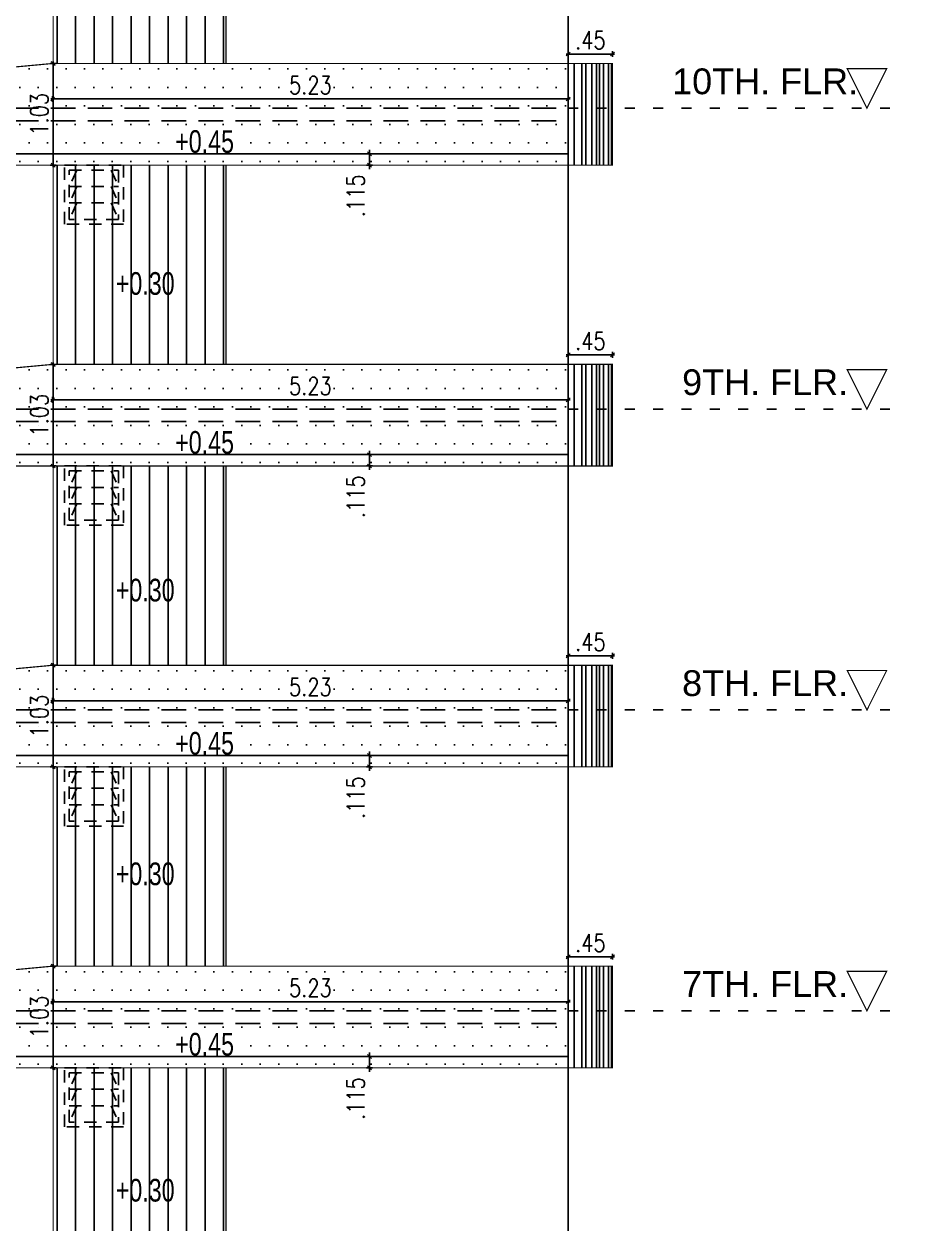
# Model space of a CAD drawing. Header units: inches. Extents: x 14235 to 14499, y 0 to 2549.
# Drawn here: x 14401.8 to 14410.71, y 2434.5 to 2446.66 of the extents above; entities that cross this region are included whole.
import ezdxf
from ezdxf.enums import TextEntityAlignment as Align

# ---------------------------------------------------------------- set-up
doc = ezdxf.new("R2010")
doc.units = ezdxf.units.IN
doc.header["$LTSCALE"] = 0.25
doc.header["$MEASUREMENT"] = 0
doc.header["$PDMODE"] = 35
doc.linetypes.add('DASHEDX2', pattern=[1.5, 1, -0.5])
doc.linetypes.add('DOTX2', pattern=[0.5, 0, -0.5])
for name, color, linetype in [('edges', 1, 'Continuous'), ('ELE.PROJ.', 1, 'Continuous'), ('hatch', 251, 'Continuous'), ('proj-internal', 1, 'DASHEDX2'), ('text-large', 7, 'Continuous'), ('wall', 7, 'Continuous'), ('WORK TEX', 6, 'Continuous'), ('WORKING DIM', 7, 'Continuous')]:
    doc.layers.add(name, color=color, linetype=linetype)
doc.styles.add('ARL', font='swisscl_0.ttf')
doc.styles.add('romans', font='romans.shx', dxfattribs={"width": 0.8})
doc.styles.add('SansSerif', font='sanss__.ttf', dxfattribs={"width": 0.8})
doc.dimstyles.new('121', dxfattribs={"dimscale": 0.1, "dimtxt": 1.8, "dimasz": 0.2, "dimexe": 0.03125, "dimexo": 0.25, "dimgap": 0.5, "dimtad": 1, "dimzin": 4, "dimdsep": 46, "dimtxsty": 'romans', "dimblk1": 'MINITICK', "dimblk2": 'MINITICK', "dimsah": 1, "dimcen": 1, "dimse1": 1, "dimse2": 1, "dimclrd": 252, "dimclre": 256, "dimclrt": 7, "dimadec": 3, "dimazin": 0, "dimtfac": 0.8, "dimtix": 1, "dimtmove": 2, "dimatfit": 3, "dimfxl": 0, "dimtolj": 1, "dimtzin": 3, "dimarcsym": 0})

# ---------------------------------------------------------------- blocks, each defined once
blk = doc.blocks.new('MINITICK')
at = {"color": 7}
for p, q in [((1, 1), (-1, -1)), ((-1, 0), (1, 0)), ((0, -1.5), (0, 1.5))]:
    blk.add_line(p, q, dxfattribs=at)
blk = doc.blocks.new('*D1337')
at = {"layer": 'Defpoints', "color": 0, "transparency": 16777216}
for p in [(14402.09, 2437.106), (14407.316, 2437.106), (14402.09, 2436.746)]:
    blk.add_point(p, dxfattribs=at)
at = {"layer": 'WORKING DIM', "color": 252, "lineweight": -2, "transparency": 16777216}
blk.add_line((14407.296, 2436.746), (14402.11, 2436.746), dxfattribs=at)
at = {"layer": 'WORKING DIM', "color": 252, "lineweight": -2, "transparency": 16777216, "xscale": 0.02, "yscale": 0.02, "zscale": 0.02, "rotation": 180}
blk.add_blockref('MINITICK', (14402.09, 2436.746), dxfattribs=at)
at = {"layer": 'WORKING DIM', "color": 252, "lineweight": -2, "transparency": 16777216, "xscale": 0.02, "yscale": 0.02, "zscale": 0.02}
blk.add_blockref('MINITICK', (14407.316, 2436.746), dxfattribs=at)
at = {"layer": 'WORKING DIM', "color": 7, "transparency": 16777216, "insert": (14404.703, 2436.886), "char_height": 0.18, "attachment_point": 5, "style": 'romans'}
blk.add_mtext('\\A1;5.23', dxfattribs=at)
blk = doc.blocks.new('*D1338')
at = {"layer": 'Defpoints', "color": 0, "transparency": 16777216}
for p in [(14402.095, 2437.106), (14402.095, 2436.076), (14402.095, 2436.076)]:
    blk.add_point(p, dxfattribs=at)
at = {"layer": 'WORKING DIM', "color": 252, "lineweight": -2, "transparency": 16777216}
blk.add_line((14402.095, 2437.086), (14402.095, 2436.096), dxfattribs=at)
at = {"layer": 'WORKING DIM', "color": 252, "lineweight": -2, "transparency": 16777216, "xscale": 0.02, "yscale": 0.02, "zscale": 0.02}
for p, rotation in [((14402.095, 2437.106), 90), ((14402.095, 2436.076), 270)]:
    blk.add_blockref('MINITICK', p, dxfattribs=dict(at, rotation=rotation))
at = {"layer": 'WORKING DIM', "color": 7, "transparency": 16777216, "insert": (14401.955, 2436.591), "char_height": 0.18, "attachment_point": 5, "rotation": 90, "style": 'romans'}
blk.add_mtext('\\A1;1.03', dxfattribs=at)
blk = doc.blocks.new('*D1339')
at = {"layer": 'Defpoints', "color": 0, "transparency": 16777216}
for p in [(14407.316, 2437.202), (14407.316, 2437.106), (14407.766, 2437.106)]:
    blk.add_point(p, dxfattribs=at)
at = {"layer": 'WORKING DIM', "color": 252, "lineweight": -2, "transparency": 16777216}
blk.add_line((14407.746, 2437.202), (14407.336, 2437.202), dxfattribs=at)
at = {"layer": 'WORKING DIM', "color": 252, "lineweight": -2, "transparency": 16777216, "xscale": 0.02, "yscale": 0.02, "zscale": 0.02, "rotation": 180}
blk.add_blockref('MINITICK', (14407.316, 2437.202), dxfattribs=at)
at = {"layer": 'WORKING DIM', "color": 252, "lineweight": -2, "transparency": 16777216, "xscale": 0.02, "yscale": 0.02, "zscale": 0.02}
blk.add_blockref('MINITICK', (14407.766, 2437.202), dxfattribs=at)
at = {"layer": 'WORKING DIM', "color": 7, "transparency": 16777216, "insert": (14407.541, 2437.342), "char_height": 0.18, "attachment_point": 5, "style": 'romans'}
blk.add_mtext('\\A1;.45', dxfattribs=at)
blk = doc.blocks.new('*D1349')
at = {"layer": 'Defpoints', "color": 0, "transparency": 16777216}
for p in [(14402.09, 2440.156), (14407.316, 2440.156), (14402.09, 2439.796)]:
    blk.add_point(p, dxfattribs=at)
at = {"layer": 'WORKING DIM', "color": 252, "lineweight": -2, "transparency": 16777216}
blk.add_line((14407.296, 2439.796), (14402.11, 2439.796), dxfattribs=at)
at = {"layer": 'WORKING DIM', "color": 252, "lineweight": -2, "transparency": 16777216, "xscale": 0.02, "yscale": 0.02, "zscale": 0.02, "rotation": 180}
blk.add_blockref('MINITICK', (14402.09, 2439.796), dxfattribs=at)
at = {"layer": 'WORKING DIM', "color": 252, "lineweight": -2, "transparency": 16777216, "xscale": 0.02, "yscale": 0.02, "zscale": 0.02}
blk.add_blockref('MINITICK', (14407.316, 2439.796), dxfattribs=at)
at = {"layer": 'WORKING DIM', "color": 7, "transparency": 16777216, "insert": (14404.703, 2439.936), "char_height": 0.18, "attachment_point": 5, "style": 'romans'}
blk.add_mtext('\\A1;5.23', dxfattribs=at)
blk = doc.blocks.new('*D1350')
at = {"layer": 'Defpoints', "color": 0, "transparency": 16777216}
for p in [(14402.095, 2440.156), (14402.095, 2439.126), (14402.095, 2439.126)]:
    blk.add_point(p, dxfattribs=at)
at = {"layer": 'WORKING DIM', "color": 252, "lineweight": -2, "transparency": 16777216}
blk.add_line((14402.095, 2440.136), (14402.095, 2439.146), dxfattribs=at)
at = {"layer": 'WORKING DIM', "color": 252, "lineweight": -2, "transparency": 16777216, "xscale": 0.02, "yscale": 0.02, "zscale": 0.02}
for p, rotation in [((14402.095, 2440.156), 90), ((14402.095, 2439.126), 270)]:
    blk.add_blockref('MINITICK', p, dxfattribs=dict(at, rotation=rotation))
at = {"layer": 'WORKING DIM', "color": 7, "transparency": 16777216, "insert": (14401.955, 2439.641), "char_height": 0.18, "attachment_point": 5, "rotation": 90, "style": 'romans'}
blk.add_mtext('\\A1;1.03', dxfattribs=at)
blk = doc.blocks.new('*D1351')
at = {"layer": 'Defpoints', "color": 0, "transparency": 16777216}
for p in [(14407.316, 2440.252), (14407.316, 2440.156), (14407.766, 2440.156)]:
    blk.add_point(p, dxfattribs=at)
at = {"layer": 'WORKING DIM', "color": 252, "lineweight": -2, "transparency": 16777216}
blk.add_line((14407.746, 2440.252), (14407.336, 2440.252), dxfattribs=at)
at = {"layer": 'WORKING DIM', "color": 252, "lineweight": -2, "transparency": 16777216, "xscale": 0.02, "yscale": 0.02, "zscale": 0.02, "rotation": 180}
blk.add_blockref('MINITICK', (14407.316, 2440.252), dxfattribs=at)
at = {"layer": 'WORKING DIM', "color": 252, "lineweight": -2, "transparency": 16777216, "xscale": 0.02, "yscale": 0.02, "zscale": 0.02}
blk.add_blockref('MINITICK', (14407.766, 2440.252), dxfattribs=at)
at = {"layer": 'WORKING DIM', "color": 7, "transparency": 16777216, "insert": (14407.541, 2440.392), "char_height": 0.18, "attachment_point": 5, "style": 'romans'}
blk.add_mtext('\\A1;.45', dxfattribs=at)
blk = doc.blocks.new('*D1361')
at = {"layer": 'Defpoints', "color": 0, "transparency": 16777216}
for p in [(14402.09, 2443.206), (14407.316, 2443.206), (14402.09, 2442.846)]:
    blk.add_point(p, dxfattribs=at)
at = {"layer": 'WORKING DIM', "color": 252, "lineweight": -2, "transparency": 16777216}
blk.add_line((14407.296, 2442.846), (14402.11, 2442.846), dxfattribs=at)
at = {"layer": 'WORKING DIM', "color": 252, "lineweight": -2, "transparency": 16777216, "xscale": 0.02, "yscale": 0.02, "zscale": 0.02, "rotation": 180}
blk.add_blockref('MINITICK', (14402.09, 2442.846), dxfattribs=at)
at = {"layer": 'WORKING DIM', "color": 252, "lineweight": -2, "transparency": 16777216, "xscale": 0.02, "yscale": 0.02, "zscale": 0.02}
blk.add_blockref('MINITICK', (14407.316, 2442.846), dxfattribs=at)
at = {"layer": 'WORKING DIM', "color": 7, "transparency": 16777216, "insert": (14404.703, 2442.986), "char_height": 0.18, "attachment_point": 5, "style": 'romans'}
blk.add_mtext('\\A1;5.23', dxfattribs=at)
blk = doc.blocks.new('*D1362')
at = {"layer": 'Defpoints', "color": 0, "transparency": 16777216}
for p in [(14402.095, 2443.206), (14402.095, 2442.176), (14402.095, 2442.176)]:
    blk.add_point(p, dxfattribs=at)
at = {"layer": 'WORKING DIM', "color": 252, "lineweight": -2, "transparency": 16777216}
blk.add_line((14402.095, 2443.186), (14402.095, 2442.196), dxfattribs=at)
at = {"layer": 'WORKING DIM', "color": 252, "lineweight": -2, "transparency": 16777216, "xscale": 0.02, "yscale": 0.02, "zscale": 0.02}
for p, rotation in [((14402.095, 2443.206), 90), ((14402.095, 2442.176), 270)]:
    blk.add_blockref('MINITICK', p, dxfattribs=dict(at, rotation=rotation))
at = {"layer": 'WORKING DIM', "color": 7, "transparency": 16777216, "insert": (14401.955, 2442.691), "char_height": 0.18, "attachment_point": 5, "rotation": 90, "style": 'romans'}
blk.add_mtext('\\A1;1.03', dxfattribs=at)
blk = doc.blocks.new('*D1363')
at = {"layer": 'Defpoints', "color": 0, "transparency": 16777216}
for p in [(14407.316, 2443.302), (14407.316, 2443.206), (14407.766, 2443.206)]:
    blk.add_point(p, dxfattribs=at)
at = {"layer": 'WORKING DIM', "color": 252, "lineweight": -2, "transparency": 16777216}
blk.add_line((14407.746, 2443.302), (14407.336, 2443.302), dxfattribs=at)
at = {"layer": 'WORKING DIM', "color": 252, "lineweight": -2, "transparency": 16777216, "xscale": 0.02, "yscale": 0.02, "zscale": 0.02, "rotation": 180}
blk.add_blockref('MINITICK', (14407.316, 2443.302), dxfattribs=at)
at = {"layer": 'WORKING DIM', "color": 252, "lineweight": -2, "transparency": 16777216, "xscale": 0.02, "yscale": 0.02, "zscale": 0.02}
blk.add_blockref('MINITICK', (14407.766, 2443.302), dxfattribs=at)
at = {"layer": 'WORKING DIM', "color": 7, "transparency": 16777216, "insert": (14407.541, 2443.442), "char_height": 0.18, "attachment_point": 5, "style": 'romans'}
blk.add_mtext('\\A1;.45', dxfattribs=at)
blk = doc.blocks.new('*D1373')
at = {"layer": 'Defpoints', "color": 0, "transparency": 16777216}
for p in [(14402.09, 2446.256), (14407.316, 2446.256), (14402.09, 2445.896)]:
    blk.add_point(p, dxfattribs=at)
at = {"layer": 'WORKING DIM', "color": 252, "lineweight": -2, "transparency": 16777216}
blk.add_line((14407.296, 2445.896), (14402.11, 2445.896), dxfattribs=at)
at = {"layer": 'WORKING DIM', "color": 252, "lineweight": -2, "transparency": 16777216, "xscale": 0.02, "yscale": 0.02, "zscale": 0.02, "rotation": 180}
blk.add_blockref('MINITICK', (14402.09, 2445.896), dxfattribs=at)
at = {"layer": 'WORKING DIM', "color": 252, "lineweight": -2, "transparency": 16777216, "xscale": 0.02, "yscale": 0.02, "zscale": 0.02}
blk.add_blockref('MINITICK', (14407.316, 2445.896), dxfattribs=at)
at = {"layer": 'WORKING DIM', "color": 7, "transparency": 16777216, "insert": (14404.703, 2446.036), "char_height": 0.18, "attachment_point": 5, "style": 'romans'}
blk.add_mtext('\\A1;5.23', dxfattribs=at)
blk = doc.blocks.new('*D1374')
at = {"layer": 'Defpoints', "color": 0, "transparency": 16777216}
for p in [(14402.095, 2446.256), (14402.095, 2445.226), (14402.095, 2445.226)]:
    blk.add_point(p, dxfattribs=at)
at = {"layer": 'WORKING DIM', "color": 252, "lineweight": -2, "transparency": 16777216}
blk.add_line((14402.095, 2446.236), (14402.095, 2445.246), dxfattribs=at)
at = {"layer": 'WORKING DIM', "color": 252, "lineweight": -2, "transparency": 16777216, "xscale": 0.02, "yscale": 0.02, "zscale": 0.02}
for p, rotation in [((14402.095, 2446.256), 90), ((14402.095, 2445.226), 270)]:
    blk.add_blockref('MINITICK', p, dxfattribs=dict(at, rotation=rotation))
at = {"layer": 'WORKING DIM', "color": 7, "transparency": 16777216, "insert": (14401.955, 2445.741), "char_height": 0.18, "attachment_point": 5, "rotation": 90, "style": 'romans'}
blk.add_mtext('\\A1;1.03', dxfattribs=at)
blk = doc.blocks.new('*D1375')
at = {"layer": 'Defpoints', "color": 0, "transparency": 16777216}
for p in [(14407.316, 2446.352), (14407.316, 2446.256), (14407.766, 2446.256)]:
    blk.add_point(p, dxfattribs=at)
at = {"layer": 'WORKING DIM', "color": 252, "lineweight": -2, "transparency": 16777216}
blk.add_line((14407.746, 2446.352), (14407.336, 2446.352), dxfattribs=at)
at = {"layer": 'WORKING DIM', "color": 252, "lineweight": -2, "transparency": 16777216, "xscale": 0.02, "yscale": 0.02, "zscale": 0.02, "rotation": 180}
blk.add_blockref('MINITICK', (14407.316, 2446.352), dxfattribs=at)
at = {"layer": 'WORKING DIM', "color": 252, "lineweight": -2, "transparency": 16777216, "xscale": 0.02, "yscale": 0.02, "zscale": 0.02}
blk.add_blockref('MINITICK', (14407.766, 2446.352), dxfattribs=at)
at = {"layer": 'WORKING DIM', "color": 7, "transparency": 16777216, "insert": (14407.541, 2446.492), "char_height": 0.18, "attachment_point": 5, "style": 'romans'}
blk.add_mtext('\\A1;.45', dxfattribs=at)
blk = doc.blocks.new('*D1540')
at = {"layer": 'Defpoints', "color": 0, "transparency": 16777216}
for p in [(14404.997, 2436.191), (14404.997, 2436.076), (14405.303, 2436.076)]:
    blk.add_point(p, dxfattribs=at)
at = {"layer": 'WORKING DIM', "color": 252, "lineweight": -2, "transparency": 16777216}
for p, q in [((14405.303, 2436.211), (14405.303, 2436.231)), ((14405.303, 2436.191), (14405.303, 2436.076)), ((14405.303, 2436.056), (14405.303, 2436.036))]:
    blk.add_line(p, q, dxfattribs=at)
at = {"layer": 'WORKING DIM', "color": 252, "lineweight": -2, "transparency": 16777216, "xscale": 0.02, "yscale": 0.02, "zscale": 0.02}
for p, rotation in [((14405.303, 2436.191), 270), ((14405.303, 2436.076), 90)]:
    blk.add_blockref('MINITICK', p, dxfattribs=dict(at, rotation=rotation))
at = {"layer": 'WORKING DIM', "color": 7, "transparency": 16777216, "insert": (14405.163, 2435.764), "char_height": 0.18, "attachment_point": 5, "rotation": 90, "style": 'romans'}
blk.add_mtext('\\A1;.115', dxfattribs=at)
blk = doc.blocks.new('*D1542')
at = {"layer": 'Defpoints', "color": 0, "transparency": 16777216}
for p in [(14404.997, 2439.241), (14404.997, 2439.126), (14405.303, 2439.126)]:
    blk.add_point(p, dxfattribs=at)
at = {"layer": 'WORKING DIM', "color": 252, "lineweight": -2, "transparency": 16777216}
for p, q in [((14405.303, 2439.261), (14405.303, 2439.281)), ((14405.303, 2439.241), (14405.303, 2439.126)), ((14405.303, 2439.106), (14405.303, 2439.086))]:
    blk.add_line(p, q, dxfattribs=at)
at = {"layer": 'WORKING DIM', "color": 252, "lineweight": -2, "transparency": 16777216, "xscale": 0.02, "yscale": 0.02, "zscale": 0.02}
for p, rotation in [((14405.303, 2439.241), 270), ((14405.303, 2439.126), 90)]:
    blk.add_blockref('MINITICK', p, dxfattribs=dict(at, rotation=rotation))
at = {"layer": 'WORKING DIM', "color": 7, "transparency": 16777216, "insert": (14405.163, 2438.814), "char_height": 0.18, "attachment_point": 5, "rotation": 90, "style": 'romans'}
blk.add_mtext('\\A1;.115', dxfattribs=at)
blk = doc.blocks.new('*D1544')
at = {"layer": 'Defpoints', "color": 0, "transparency": 16777216}
for p in [(14404.997, 2442.291), (14404.997, 2442.176), (14405.303, 2442.176)]:
    blk.add_point(p, dxfattribs=at)
at = {"layer": 'WORKING DIM', "color": 252, "lineweight": -2, "transparency": 16777216}
for p, q in [((14405.303, 2442.311), (14405.303, 2442.331)), ((14405.303, 2442.291), (14405.303, 2442.176)), ((14405.303, 2442.156), (14405.303, 2442.136))]:
    blk.add_line(p, q, dxfattribs=at)
at = {"layer": 'WORKING DIM', "color": 252, "lineweight": -2, "transparency": 16777216, "xscale": 0.02, "yscale": 0.02, "zscale": 0.02}
for p, rotation in [((14405.303, 2442.291), 270), ((14405.303, 2442.176), 90)]:
    blk.add_blockref('MINITICK', p, dxfattribs=dict(at, rotation=rotation))
at = {"layer": 'WORKING DIM', "color": 7, "transparency": 16777216, "insert": (14405.163, 2441.864), "char_height": 0.18, "attachment_point": 5, "rotation": 90, "style": 'romans'}
blk.add_mtext('\\A1;.115', dxfattribs=at)
blk = doc.blocks.new('*D1546')
at = {"layer": 'Defpoints', "color": 0, "transparency": 16777216}
for p in [(14404.997, 2445.341), (14404.997, 2445.226), (14405.303, 2445.226)]:
    blk.add_point(p, dxfattribs=at)
at = {"layer": 'WORKING DIM', "color": 252, "lineweight": -2, "transparency": 16777216}
for p, q in [((14405.303, 2445.361), (14405.303, 2445.381)), ((14405.303, 2445.341), (14405.303, 2445.226)), ((14405.303, 2445.206), (14405.303, 2445.186))]:
    blk.add_line(p, q, dxfattribs=at)
at = {"layer": 'WORKING DIM', "color": 252, "lineweight": -2, "transparency": 16777216, "xscale": 0.02, "yscale": 0.02, "zscale": 0.02}
for p, rotation in [((14405.303, 2445.341), 270), ((14405.303, 2445.226), 90)]:
    blk.add_blockref('MINITICK', p, dxfattribs=dict(at, rotation=rotation))
at = {"layer": 'WORKING DIM', "color": 7, "transparency": 16777216, "insert": (14405.163, 2444.914), "char_height": 0.18, "attachment_point": 5, "rotation": 90, "style": 'romans'}
blk.add_mtext('\\A1;.115', dxfattribs=at)

msp = doc.modelspace()

# ---------------------------------------------------------------- hatches: boundary and pattern name
at = {"layer": 'hatch'}
h = msp.add_hatch(dxfattribs=at)
h.set_pattern_fill('ANSI31', color=36, scale=1.5, angle=45)
h.set_pattern_definition([(90, (-44.1771, 27.45), (-0.1875, 3e-17), [])])
h.paths.add_polyline_path([(14403.848, 2448.276), (14402.095, 2448.276), (14402.095, 2446.256), (14403.848, 2446.256)])
at = {"layer": 'hatch', "true_color": 0xc7b399}
h = msp.add_hatch(dxfattribs=at)
h.set_pattern_fill('DOTS', color=253, scale=3)
h.set_pattern_definition([(0, (-42.02476, 27.45), (0.09375, 0.1875), [0, -0.1875])])
h.paths.add_polyline_path([(14407.316, 2446.256), (14402.09, 2446.256), (14398.97, 2445.966), (14398.97, 2445.945), (14397.667, 2445.839), (14397.667, 2445.226), (14407.316, 2445.226)])
at = {"layer": 'hatch'}
h = msp.add_hatch(dxfattribs=at)
h.set_pattern_fill('ANSI31', color=36, scale=1.5, angle=45)
h.set_pattern_definition([(90, (-44.1771, 24.4), (-0.1875, 3e-17), [])])
h.paths.add_polyline_path([(14403.848, 2445.226), (14402.095, 2445.226), (14402.095, 2443.206), (14403.848, 2443.206)])
at = {"layer": 'hatch', "true_color": 0xc7b399}
h = msp.add_hatch(dxfattribs=at)
h.set_pattern_fill('DOTS', color=253, scale=3)
h.set_pattern_definition([(0, (-42.02476, 24.4), (0.09375, 0.1875), [0, -0.1875])])
h.paths.add_polyline_path([(14407.316, 2443.206), (14402.09, 2443.206), (14398.97, 2442.916), (14398.97, 2442.895), (14397.667, 2442.789), (14397.667, 2442.176), (14407.316, 2442.176)])
at = {"layer": 'hatch'}
h = msp.add_hatch(dxfattribs=at)
h.set_pattern_fill('ANSI31', color=36, scale=1.5, angle=45)
h.set_pattern_definition([(90, (-44.1771, 21.35), (-0.1875, 3e-17), [])])
h.paths.add_polyline_path([(14403.848, 2442.176), (14402.095, 2442.176), (14402.095, 2440.156), (14403.848, 2440.156)])
at = {"layer": 'hatch', "true_color": 0xc7b399}
h = msp.add_hatch(dxfattribs=at)
h.set_pattern_fill('DOTS', color=253, scale=3)
h.set_pattern_definition([(0, (-42.02476, 21.35), (0.09375, 0.1875), [0, -0.1875])])
h.paths.add_polyline_path([(14407.316, 2440.156), (14402.09, 2440.156), (14398.97, 2439.866), (14398.97, 2439.845), (14397.667, 2439.739), (14397.667, 2439.126), (14407.316, 2439.126)])
at = {"layer": 'hatch'}
h = msp.add_hatch(dxfattribs=at)
h.set_pattern_fill('ANSI31', color=36, scale=1.5, angle=45)
h.set_pattern_definition([(90, (-44.1771, 18.3), (-0.1875, 3e-17), [])])
h.paths.add_polyline_path([(14403.848, 2439.126), (14402.095, 2439.126), (14402.095, 2437.106), (14403.848, 2437.106)])
at = {"layer": 'hatch', "true_color": 0xc7b399}
h = msp.add_hatch(dxfattribs=at)
h.set_pattern_fill('DOTS', color=253, scale=3)
h.set_pattern_definition([(0, (-42.02476, 18.3), (0.09375, 0.1875), [0, -0.1875])])
h.paths.add_polyline_path([(14407.316, 2437.106), (14402.09, 2437.106), (14398.97, 2436.816), (14398.97, 2436.795), (14397.667, 2436.689), (14397.667, 2436.076), (14407.316, 2436.076)])
at = {"layer": 'hatch'}
h = msp.add_hatch(dxfattribs=at)
h.set_pattern_fill('ANSI31', color=36, scale=1.5, angle=45)
h.set_pattern_definition([(90, (-44.1771, 15.25), (-0.1875, 3e-17), [])])
h.paths.add_polyline_path([(14403.848, 2436.076), (14402.095, 2436.076), (14402.095, 2434.056), (14403.848, 2434.056)])

# ---------------------------------------------------------------- linework, layer by layer
at = {"layer": 'edges', "const_width": 0.012}
for points in [[(14410.545, 2446.203), (14410.145, 2446.203), (14410.345, 2445.803)], [(14410.545, 2443.153), (14410.145, 2443.153), (14410.345, 2442.753)], [(14410.545, 2440.103), (14410.145, 2440.103), (14410.345, 2439.703)], [(14410.545, 2437.053), (14410.145, 2437.053), (14410.345, 2436.653)]]:
    msp.add_lwpolyline(points, close=True, dxfattribs=at)
at = {"layer": 'ELE.PROJ.', "color": 8}
for p, q in [((14407.377, 2446.256), (14407.377, 2445.226)), ((14407.455, 2446.256), (14407.455, 2445.226)), ((14407.495, 2446.256), (14407.495, 2445.226)), ((14407.556, 2446.256), (14407.556, 2445.226)), ((14407.602, 2446.256), (14407.602, 2445.226)), ((14407.635, 2446.256), (14407.635, 2445.226)), ((14407.676, 2446.256), (14407.676, 2445.226)), ((14407.725, 2446.256), (14407.725, 2445.226)), ((14407.754, 2446.256), (14407.754, 2445.226)), ((14407.377, 2443.206), (14407.377, 2442.176)), ((14407.455, 2443.206), (14407.455, 2442.176)), ((14407.495, 2443.206), (14407.495, 2442.176)), ((14407.556, 2443.206), (14407.556, 2442.176)), ((14407.602, 2443.206), (14407.602, 2442.176)), ((14407.635, 2443.206), (14407.635, 2442.176)), ((14407.676, 2443.206), (14407.676, 2442.176)), ((14407.725, 2443.206), (14407.725, 2442.176)), ((14407.754, 2443.206), (14407.754, 2442.176)), ((14407.377, 2440.156), (14407.377, 2439.126)), ((14407.455, 2440.156), (14407.455, 2439.126)), ((14407.495, 2440.156), (14407.495, 2439.126)), ((14407.556, 2440.156), (14407.556, 2439.126)), ((14407.602, 2440.156), (14407.602, 2439.126)), ((14407.635, 2440.156), (14407.635, 2439.126)), ((14407.676, 2440.156), (14407.676, 2439.126)), ((14407.725, 2440.156), (14407.725, 2439.126)), ((14407.754, 2440.156), (14407.754, 2439.126)), ((14407.377, 2437.106), (14407.377, 2436.076)), ((14407.455, 2437.106), (14407.455, 2436.076)), ((14407.495, 2437.106), (14407.495, 2436.076)), ((14407.556, 2437.106), (14407.556, 2436.076)), ((14407.602, 2437.106), (14407.602, 2436.076)), ((14407.635, 2437.106), (14407.635, 2436.076)), ((14407.676, 2437.106), (14407.676, 2436.076)), ((14407.725, 2437.106), (14407.725, 2436.076)), ((14407.754, 2437.106), (14407.754, 2436.076))]:
    msp.add_line(p, q, dxfattribs=at)
at = {"layer": 'ELE.PROJ.'}
for p, q in [((14407.316, 2445.341), (14397.217, 2445.341)), ((14407.316, 2442.291), (14397.217, 2442.291)), ((14407.316, 2439.241), (14397.217, 2439.241)), ((14407.316, 2436.191), (14397.217, 2436.191))]:
    msp.add_line(p, q, dxfattribs=at)
at = {"layer": 'ELE.PROJ.', "color": 36, "const_width": 0.012}
for points in [[(14403.848, 2446.256), (14402.095, 2446.256), (14402.095, 2448.276), (14403.848, 2448.276)], [(14403.848, 2443.206), (14402.095, 2443.206), (14402.095, 2445.226), (14403.848, 2445.226)], [(14403.848, 2440.156), (14402.095, 2440.156), (14402.095, 2442.176), (14403.848, 2442.176)], [(14403.848, 2437.106), (14402.095, 2437.106), (14402.095, 2439.126), (14403.848, 2439.126)], [(14403.848, 2434.056), (14402.095, 2434.056), (14402.095, 2436.076), (14403.848, 2436.076)]]:
    msp.add_lwpolyline(points, close=True, dxfattribs=at)
at = {"layer": 'ELE.PROJ.', "const_width": 0.012}
for points in [[(14397.217, 2445.226), (14407.766, 2445.226), (14407.766, 2446.256), (14402.09, 2446.256), (14397.217, 2445.803)], [(14397.217, 2442.176), (14407.766, 2442.176), (14407.766, 2443.206), (14402.09, 2443.206), (14397.217, 2442.753)], [(14397.217, 2439.126), (14407.766, 2439.126), (14407.766, 2440.156), (14402.09, 2440.156), (14397.217, 2439.703)], [(14397.217, 2436.076), (14407.766, 2436.076), (14407.766, 2437.106), (14402.09, 2437.106), (14397.217, 2436.653)]]:
    msp.add_lwpolyline(points, close=True, dxfattribs=at)
at = {"layer": 'proj-internal', "color": 251}
for p, q in [((14381.82, 2445.803), (14407.316, 2445.803)), ((14381.82, 2445.676), (14407.316, 2445.676)), ((14381.82, 2442.753), (14407.316, 2442.753)), ((14381.82, 2442.626), (14407.316, 2442.626)), ((14381.82, 2439.703), (14407.316, 2439.703)), ((14381.82, 2439.576), (14407.316, 2439.576)), ((14381.82, 2436.653), (14407.316, 2436.653)), ((14381.82, 2436.526), (14407.316, 2436.526))]:
    msp.add_line(p, q, dxfattribs=at)
at = {"layer": 'proj-internal', "color": 251, "ltscale": 0.5}
for p, q in [((14402.259, 2445.176), (14402.759, 2445.176)), ((14402.259, 2444.676), (14402.259, 2445.176)), ((14402.335, 2445.176), (14402.259, 2445.009)), ((14402.683, 2445.176), (14402.759, 2445.009)), ((14402.759, 2445.176), (14402.759, 2444.676)), ((14402.259, 2445.009), (14402.759, 2445.009)), ((14402.335, 2445.009), (14402.259, 2444.842)), ((14402.683, 2445.009), (14402.759, 2444.842)), ((14402.259, 2444.842), (14402.759, 2444.842)), ((14402.335, 2444.842), (14402.259, 2444.676)), ((14402.683, 2444.842), (14402.759, 2444.676)), ((14402.759, 2444.676), (14402.259, 2444.676)), ((14402.259, 2442.126), (14402.759, 2442.126)), ((14402.259, 2441.626), (14402.259, 2442.126)), ((14402.335, 2442.126), (14402.259, 2441.959)), ((14402.683, 2442.126), (14402.759, 2441.959)), ((14402.759, 2442.126), (14402.759, 2441.626)), ((14402.259, 2441.959), (14402.759, 2441.959)), ((14402.335, 2441.959), (14402.259, 2441.792)), ((14402.683, 2441.959), (14402.759, 2441.792)), ((14402.259, 2441.792), (14402.759, 2441.792)), ((14402.335, 2441.792), (14402.259, 2441.626)), ((14402.683, 2441.792), (14402.759, 2441.626)), ((14402.759, 2441.626), (14402.259, 2441.626)), ((14402.259, 2439.076), (14402.759, 2439.076)), ((14402.259, 2438.576), (14402.259, 2439.076)), ((14402.335, 2439.076), (14402.259, 2438.909)), ((14402.683, 2439.076), (14402.759, 2438.909)), ((14402.759, 2439.076), (14402.759, 2438.576)), ((14402.259, 2438.909), (14402.759, 2438.909)), ((14402.335, 2438.909), (14402.259, 2438.742)), ((14402.683, 2438.909), (14402.759, 2438.742)), ((14402.259, 2438.742), (14402.759, 2438.742)), ((14402.335, 2438.742), (14402.259, 2438.576)), ((14402.683, 2438.742), (14402.759, 2438.576)), ((14402.759, 2438.576), (14402.259, 2438.576)), ((14402.259, 2436.026), (14402.759, 2436.026)), ((14402.259, 2435.526), (14402.259, 2436.026)), ((14402.335, 2436.026), (14402.259, 2435.859)), ((14402.683, 2436.026), (14402.759, 2435.859)), ((14402.759, 2436.026), (14402.759, 2435.526)), ((14402.259, 2435.859), (14402.759, 2435.859)), ((14402.335, 2435.859), (14402.259, 2435.692)), ((14402.683, 2435.859), (14402.759, 2435.692)), ((14402.259, 2435.692), (14402.759, 2435.692)), ((14402.335, 2435.692), (14402.259, 2435.526)), ((14402.683, 2435.692), (14402.759, 2435.526)), ((14402.759, 2435.526), (14402.259, 2435.526))]:
    msp.add_line(p, q, dxfattribs=at)
for points in [[(14402.209, 2445.226), (14402.809, 2445.226), (14402.809, 2444.626), (14402.209, 2444.626)], [(14402.209, 2442.176), (14402.809, 2442.176), (14402.809, 2441.576), (14402.209, 2441.576)], [(14402.209, 2439.126), (14402.809, 2439.126), (14402.809, 2438.526), (14402.209, 2438.526)], [(14402.209, 2436.076), (14402.809, 2436.076), (14402.809, 2435.476), (14402.209, 2435.476)]]:
    msp.add_lwpolyline(points, close=True, dxfattribs=at)
at = {"layer": 'wall'}
msp.add_line((14407.316, 2414.976), (14407.316, 2456.103), dxfattribs=at)
at = {"layer": 'wall', "linetype": 'DOTX2', "ltscale": 1.5}
for p, q in [((14407.316, 2445.803), (14410.711, 2445.803)), ((14407.316, 2442.753), (14410.711, 2442.753)), ((14407.316, 2439.703), (14410.711, 2439.703)), ((14407.316, 2436.653), (14410.711, 2436.653))]:
    msp.add_line(p, q, dxfattribs=at)

# ---------------------------------------------------------------- texts
at = {"layer": 'text-large', "lineweight": -3, "style": 'SansSerif'}
for s, p in [('10TH. FLR.', (14409.313, 2446.075)), ('9TH. FLR.', (14409.313, 2443.025)), ('8TH. FLR.', (14409.313, 2439.975)), ('7TH. FLR.', (14409.313, 2436.925))]:
    msp.add_text(s, height=0.2613, dxfattribs=at).set_placement(p, align=Align.MIDDLE_CENTER)
at = {"layer": 'WORK TEX', "color": 7, "style": 'ARL'}
for s, p in [('+0.45 ', (14403.663, 2445.465)), ('+0.30', (14403.028, 2444.026)), ('+0.45 ', (14403.663, 2442.415)), ('+0.30', (14403.028, 2440.918)), ('+0.45 ', (14403.663, 2439.365)), ('+0.30', (14403.028, 2438.042)), ('+0.45 ', (14403.663, 2436.315)), ('+0.30', (14403.028, 2434.835))]:
    msp.add_text(s, height=0.23, dxfattribs=at).set_placement(p, align=Align.MIDDLE_CENTER)

# ---------------------------------------------------------------- dimensions: what is measured, and where the dimension line sits
at = {"layer": 'WORKING DIM'}
for base, p1, p2, picture, middle in [((14407.316, 2446.352), (14407.766, 2446.256), (14407.316, 2446.256), '*D1375', (14407.541, 2446.492)), ((14402.09, 2445.896), (14407.316, 2446.256), (14402.09, 2446.256), '*D1373', (14404.703, 2446.036)), ((14407.316, 2443.302), (14407.766, 2443.206), (14407.316, 2443.206), '*D1363', (14407.541, 2443.442)), ((14402.09, 2442.846), (14407.316, 2443.206), (14402.09, 2443.206), '*D1361', (14404.703, 2442.986)), ((14407.316, 2440.252), (14407.766, 2440.156), (14407.316, 2440.156), '*D1351', (14407.541, 2440.392)), ((14402.09, 2439.796), (14407.316, 2440.156), (14402.09, 2440.156), '*D1349', (14404.703, 2439.936)), ((14407.316, 2437.202), (14407.766, 2437.106), (14407.316, 2437.106), '*D1339', (14407.541, 2437.342)), ((14402.09, 2436.746), (14407.316, 2437.106), (14402.09, 2437.106), '*D1337', (14404.703, 2436.886))]:
    dim = msp.add_linear_dim(base=base, p1=p1, p2=p2, dimstyle='121', override={"dimfxl": 0.18, "dimfxlon": 1}, dxfattribs=at)
    dim.commit()
    dim.dimension.update_dxf_attribs({"geometry": picture, "text_midpoint": middle})
for base, p1, p2, picture, middle in [((14402.095, 2445.226), (14402.095, 2446.256), (14402.095, 2445.226), '*D1374', (14401.955, 2445.741)), ((14402.095, 2442.176), (14402.095, 2443.206), (14402.095, 2442.176), '*D1362', (14401.955, 2442.691)), ((14402.095, 2439.126), (14402.095, 2440.156), (14402.095, 2439.126), '*D1350', (14401.955, 2439.641)), ((14402.095, 2436.076), (14402.095, 2437.106), (14402.095, 2436.076), '*D1338', (14401.955, 2436.591))]:
    dim = msp.add_linear_dim(base=base, p1=p1, p2=p2, angle=90, dimstyle='121', override={"dimfxl": 0.18, "dimfxlon": 1}, dxfattribs=at)
    dim.commit()
    dim.dimension.update_dxf_attribs({"geometry": picture, "text_midpoint": middle})
for base, p1, p2, picture, middle in [((14405.303, 2445.226), (14404.997, 2445.341), (14404.997, 2445.226), '*D1546', (14405.163, 2444.914)), ((14405.303, 2442.176), (14404.997, 2442.291), (14404.997, 2442.176), '*D1544', (14405.163, 2441.864)), ((14405.303, 2439.126), (14404.997, 2439.241), (14404.997, 2439.126), '*D1542', (14405.163, 2438.814)), ((14405.303, 2436.076), (14404.997, 2436.191), (14404.997, 2436.076), '*D1540', (14405.163, 2435.764))]:
    dim = msp.add_linear_dim(base=base, p1=p1, p2=p2, angle=90, text='.115', dimstyle='121', override={"dimfxl": 0.18, "dimfxlon": 1}, dxfattribs=at)
    dim.commit()
    dim.dimension.update_dxf_attribs({"geometry": picture, "text_midpoint": middle, "dimtype": 160})

doc.saveas('drawing.dxf')
